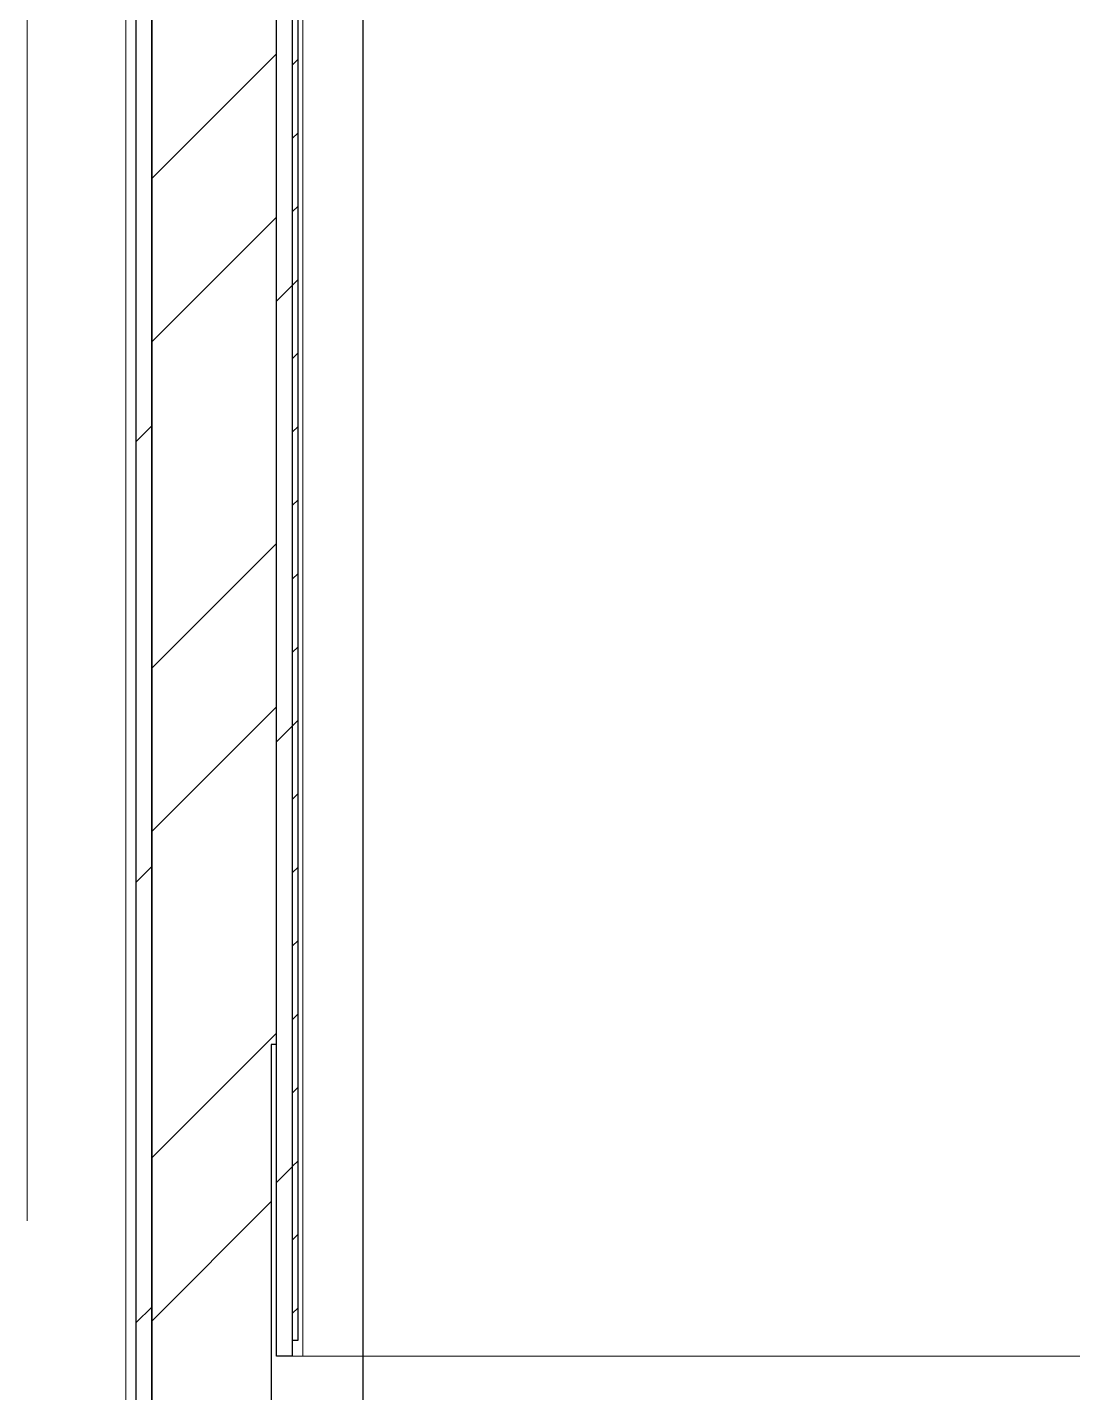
# Model space of a CAD drawing. Header units: millimetres. Extents: x -421858 to 614926, y -468665 to 141641.
# Drawn here: x 133176 to 134183, y 19047 to 20362 of the extents above; entities that cross this region are included whole.
import ezdxf

# ---------------------------------------------------------------- set-up
doc = ezdxf.new("R2010")
doc.units = ezdxf.units.MM
doc.linetypes.add('ADSK_Линия сетки', pattern=[25, 20, -2.5, 0, -2.5])
for name, color, linetype, lineweight in [('лс', 5, 'Continuous', 30), ('Ограждение', 252, 'Continuous', 9), ('Оси', 252, 'Continuous', 9), ('Стены наружные', 7, 'Continuous', 18)]:
    doc.layers.add(name, color=color, linetype=linetype, lineweight=lineweight)

# ---------------------------------------------------------------- blocks, each defined once
blk = doc.blocks.new('2 этаж')
at = {"layer": 'Ограждение', "color": 251, "true_color": 0x636466}
for p, q in [((133271, 21837.7), (133271, 18292.7)), ((133441.5, 19082.7), (133441.5, 21837.7)), ((133431.5, 19097.7), (133431.5, 19082.7)), ((133441.5, 19082.7), (133431.5, 19082.7))]:
    blk.add_line(p, q, dxfattribs=at)
at = {"layer": 'Оси', "color": 251, "linetype": 'ADSK_Линия сетки', "ltscale": 100, "true_color": 0x636466}
blk.add_line((133176, 33713.4), (133176, -32263.4), dxfattribs=at)
at = {"layer": 'Стены наружные', "color": 251, "lineweight": 30, "true_color": 0x636466}
for p, q in [((133296, 18267.7), (133296, 21862.7)), ((133296, 21862.7), (133296, 18267.7)), ((133416, 19082.7), (133416, 21862.7)), ((133281, 18282.7), (133281, 21847.7)), ((133431, 21847.7), (133431, 19082.7)), ((133431.5, 19097.7), (133431.5, 21847.7)), ((133436.5, 21842.7), (133436.5, 19097.7)), ((133411, 19382.7), (133411, 19012.7)), ((133416, 19382.7), (133411, 19382.7)), ((133436.5, 19097.7), (133431.5, 19097.7)), ((133431, 19082.7), (133416, 19082.7))]:
    blk.add_line(p, q, dxfattribs=at)
at = {"layer": 'Стены наружные', "color": 251, "linetype": 'Continuous', "lineweight": 9, "true_color": 0x636466}
for p, q in [((133296, 20216.5), (133416, 20336.5)), ((133431.5, 20326), (133436.5, 20331)), ((133431.5, 20255.3), (133436.5, 20260.3)), ((133431.5, 20184.6), (133436.5, 20189.6)), ((133296, 20059.3), (133416, 20179.3)), ((133431.5, 20113.9), (133436.5, 20118.9)), ((133416, 20098.4), (133431, 20113.4)), ((133431.5, 20043.2), (133436.5, 20048.2)), ((133281, 19963.4), (133296, 19978.4)), ((133431.5, 19972.5), (133436.5, 19977.5)), ((133431.5, 19901.8), (133436.5, 19906.8)), ((133296, 19745), (133416, 19865)), ((133431.5, 19831), (133436.5, 19836)), ((133431.5, 19760.3), (133436.5, 19765.3)), ((133296, 19587.9), (133416, 19707.9)), ((133431.5, 19689.6), (133436.5, 19694.6)), ((133416, 19674.1), (133431, 19689.1)), ((133431.5, 19618.9), (133436.5, 19623.9)), ((133281, 19539.1), (133296, 19554.1)), ((133431.5, 19548.2), (133436.5, 19553.2)), ((133431.5, 19477.5), (133436.5, 19482.5)), ((133431.5, 19406.8), (133436.5, 19411.8)), ((133296, 19273.6), (133416, 19393.6)), ((133431.5, 19336.1), (133436.5, 19341.1)), ((133416, 19249.9), (133431, 19264.9)), ((133431.5, 19265.4), (133436.5, 19270.4)), ((133296, 19116.4), (133411, 19231.4)), ((133431.5, 19194.6), (133436.5, 19199.6)), ((133281, 19114.9), (133296, 19129.9)), ((133431.5, 19123.9), (133436.5, 19128.9))]:
    blk.add_line(p, q, dxfattribs=at)
at = {"layer": 'Стены наружные', "color": 251, "true_color": 0x636466}
blk.add_line((133441.5, 19082.7), (134441, 19082.7), dxfattribs=at)

msp = doc.modelspace()

# ---------------------------------------------------------------- linework, layer by layer
at = {"layer": 'лс', "color": 11, "linetype": 'Continuous', "ltscale": 100, "transparency": 33554687}
msp.add_line((133499.5, 14301.1), (133499.5, 22388.2), dxfattribs=at)

# ---------------------------------------------------------------- block references
msp.add_blockref('2 этаж', (0, 0))

doc.saveas('drawing.dxf')
